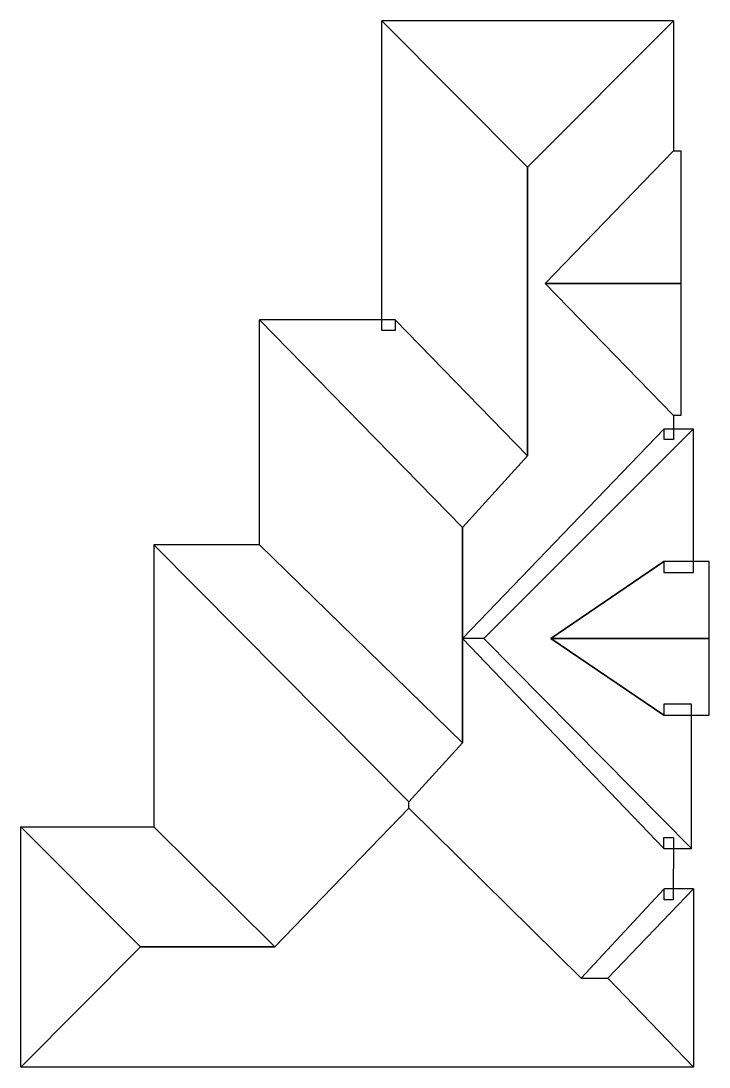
# Model space of a CAD drawing. Header units: metres. Extents: x -12.1 to 7.3, y -12.8 to 16.6.
import ezdxf

# ---------------------------------------------------------------- set-up
doc = ezdxf.new("R2010")
doc.units = ezdxf.units.M

msp = doc.modelspace()

# ---------------------------------------------------------------- linework, layer by layer
at = {"color": 5}
for points in [[(6.268, 16.611, 0), (-1.926, 16.611, 0), (2.171, 12.504, 2.757), (6.268, 16.611, 0)], [(2.171, 4.388, 2.757), (-1.55, 8.213, 0.344), (-1.55, 7.908, 0.344), (-1.926, 7.908, 0), (-1.926, 16.611, 0), (2.171, 12.504, 2.757), (2.171, 4.388, 2.757)], [(6.268, 16.611, 0), (6.268, 12.963, 0), (2.662, 9.232, 2.464), (6.268, 5.518, 0), (6.268, 4.845, 0), (6.005, 4.845, 0.312), (6.005, 5.149, 0.312), (0.344, -0.75, 3.977), (0.344, 2.377, 4.029), (2.171, 4.388, 2.757), (2.171, 12.504, 2.757), (6.268, 16.611, 0)], [(6.268, 12.963, 0), (6.479, 12.963, 0), (6.479, 9.232, 2.464), (2.662, 9.232, 2.464), (6.268, 12.963, 0)], [(2.662, 9.232, 2.464), (6.479, 9.232, 2.464), (6.479, 5.518, 0), (6.268, 5.518, 0), (2.662, 9.232, 2.464)], [(-5.362, 8.213, 0.344), (0.344, 2.377, 4.029), (0.344, -0.75, 3.977), (0.344, -3.677, 4.029), (-5.362, 1.89, 0.344), (-5.362, 8.213, 0.344)], [(2.171, 4.388, 2.757), (-1.55, 8.213, 0.344), (-5.362, 8.213, 0.344), (0.344, 2.377, 4.029), (2.171, 4.388, 2.757)], [(0.344, -0.75, 3.977), (6.005, 5.149, 0.312), (6.83, 5.149, 0.312), (0.941, -0.75, 3.977), (0.344, -0.75, 3.977)], [(6.779, -6.65, 0.344), (6.779, -2.596, 0.344), (6.002, -2.596, 0.835), (6.002, -2.901, 0.835), (2.823, -0.75, 2.841), (6.002, 1.414, 0.835), (6.002, 1.11, 0.835), (6.83, 1.11, 0.312), (6.83, 5.149, 0.312), (0.941, -0.75, 3.977), (6.779, -6.65, 0.344)], [(0.344, -3.677, 4.029), (-5.362, 1.89, 0.344), (-8.329, 1.89, 0.344), (-1.171, -5.334, 5.052), (0.344, -3.677, 4.029)], [(-1.171, -5.334, 5.052), (-8.329, 1.89, 0.344), (-8.329, -6.043, 0.344), (-4.932, -9.418, 2.528), (-1.171, -5.512, 5.055), (-1.171, -5.334, 5.052)], [(6.002, 1.414, 0.835), (2.823, -0.75, 2.841), (7.27, -0.75, 2.836), (7.27, 1.414, 0.835), (6.002, 1.414, 0.835)], [(0.344, -0.75, 3.977), (6.002, -6.65, 0.344), (6.002, -6.345, 0.344), (6.268, -6.345, 0.233), (6.259, -8.091, 0.233), (6.005, -8.091, 0.344), (6.005, -7.787, 0.344), (3.677, -10.29, 1.964), (-1.171, -5.512, 5.055), (-1.171, -5.334, 5.052), (0.344, -3.677, 4.029), (0.344, -0.75, 3.977)], [(6.779, -6.65, 0.344), (0.941, -0.75, 3.977), (0.344, -0.75, 3.977), (6.002, -6.65, 0.344), (6.779, -6.65, 0.344)], [(7.27, -0.75, 2.836), (2.823, -0.75, 2.841), (6.002, -2.901, 0.835), (7.27, -2.901, 0.835), (7.27, -0.75, 2.836)], [(-12.067, -12.794, 0.344), (-8.709, -9.418, 2.528), (-4.932, -9.418, 2.528), (-1.171, -5.512, 5.055), (3.677, -10.29, 1.964), (4.428, -10.29, 1.964), (6.83, -12.794, 0.344), (-12.067, -12.794, 0.344)], [(-4.932, -9.418, 2.528), (-8.709, -9.418, 2.528), (-12.067, -6.043, 0.344), (-8.329, -6.043, 0.344), (-4.932, -9.418, 2.528)], [(-12.067, -6.043, 0.344), (-8.709, -9.418, 2.528), (-12.067, -12.794, 0.344), (-12.067, -6.043, 0.344)], [(6.83, -7.787, 0.344), (6.005, -7.787, 0.344), (3.677, -10.29, 1.964), (4.428, -10.29, 1.964), (6.83, -7.787, 0.344)], [(6.83, -12.794, 0.344), (4.428, -10.29, 1.964), (6.83, -7.787, 0.344), (6.83, -12.794, 0.344)]]:
    msp.add_polyline3d(points, dxfattribs=at)

doc.saveas('drawing.dxf')
